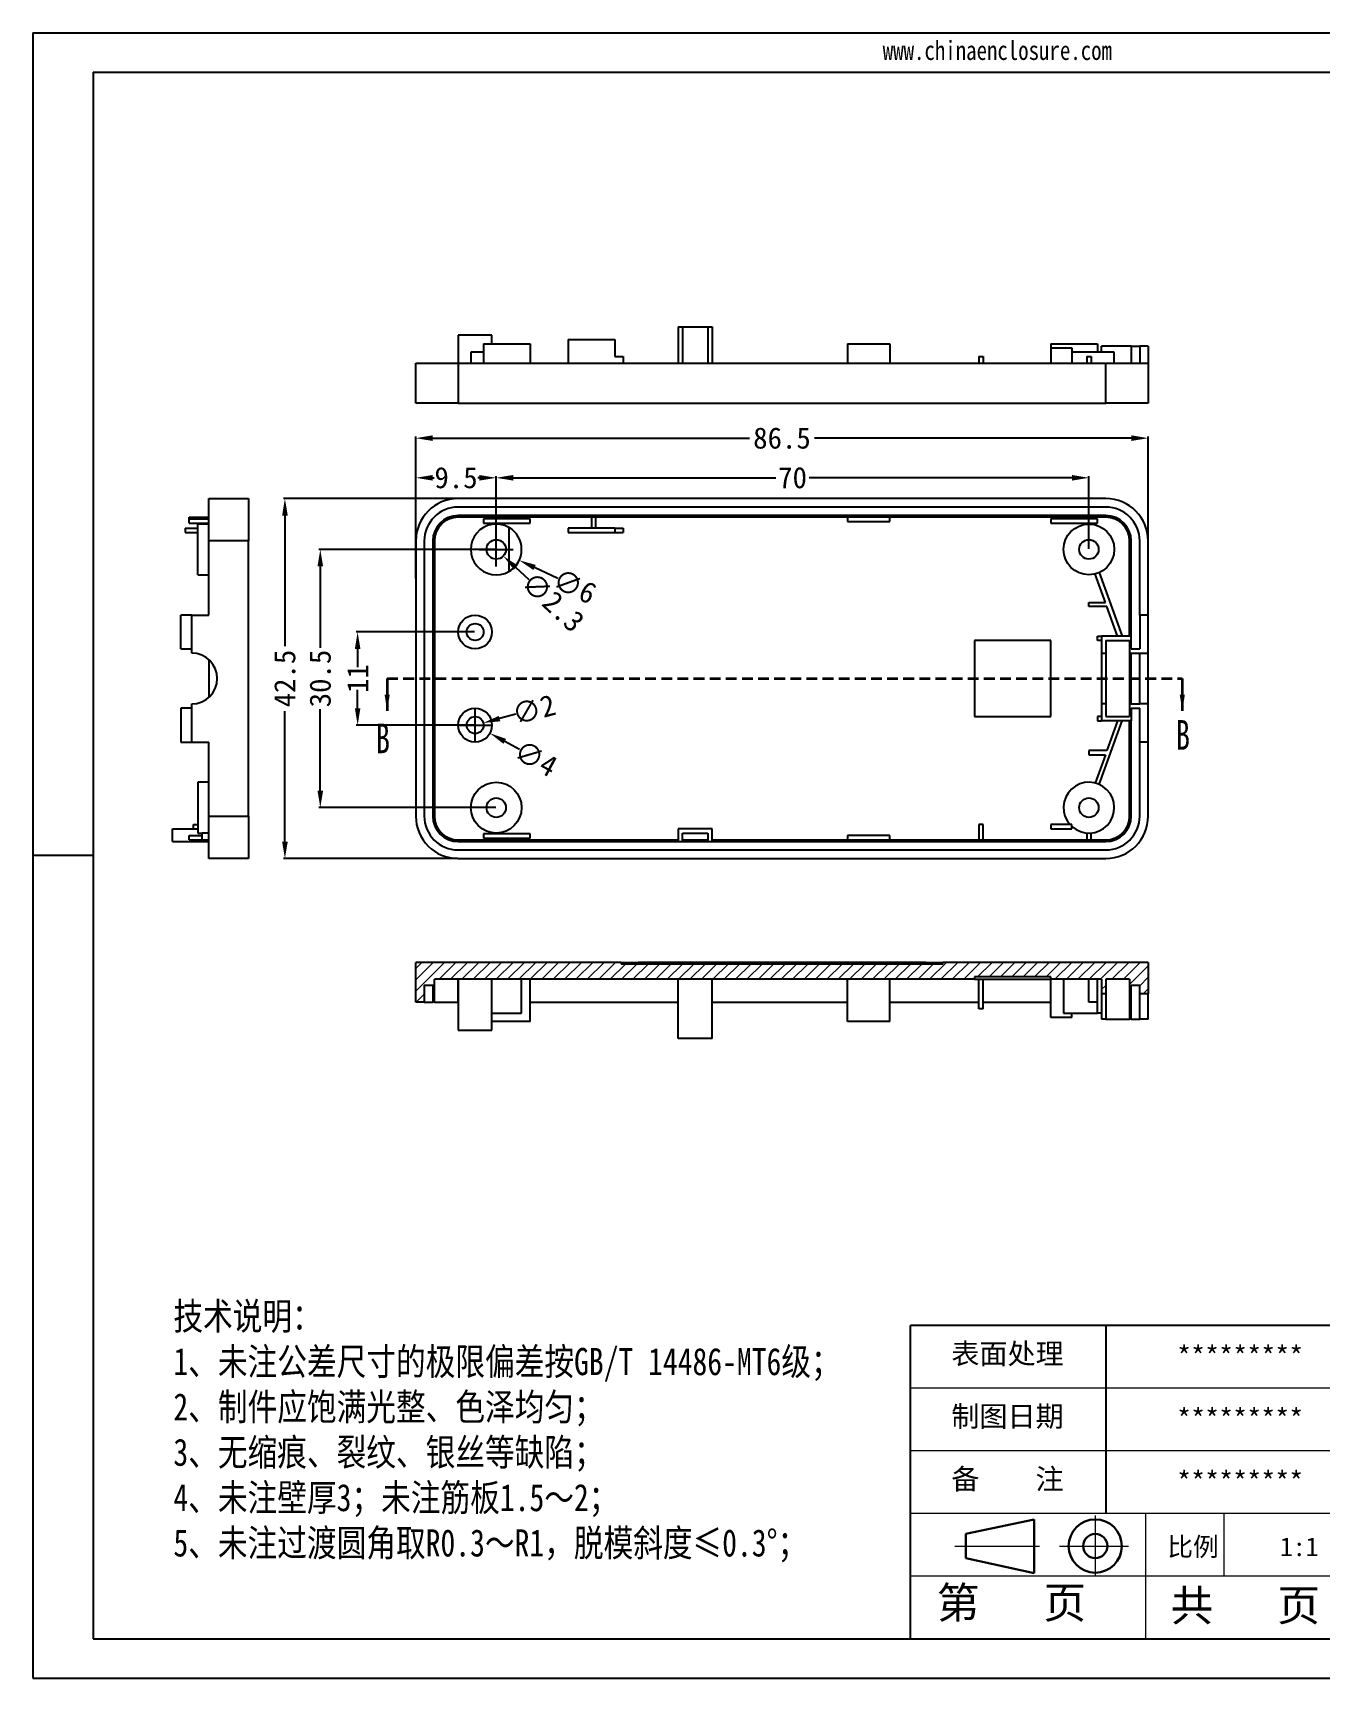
# Model space of a CAD drawing. Header units: millimetres. Extents: x -1995 to -1200, y 2406 to 2601.
# Drawn here: x -1994.9 to -1842.8, y 2406.4 to 2600.7 of the extents above; entities that cross this region are included whole.
import ezdxf

# ---------------------------------------------------------------- set-up
doc = ezdxf.new("R2010")
doc.units = ezdxf.units.MM
doc.linetypes.add('CENTER2', pattern=[28.575, 19.05, -3.175, 3.175, -3.175])
doc.linetypes.add('HIDDEN', pattern=[1.905, 1.27, -0.635])
doc.layers.add('文字', color=81, linetype='Continuous')
for name, color, linetype, lineweight in [('粗实线', 7, 'Continuous', 30), ('细实线', 3, 'Continuous', 18), ('细点划线', 2, 'CENTER2', 9)]:
    doc.layers.add(name, color=color, linetype=linetype, lineweight=lineweight)
doc.styles.add('SLDTEXTSTYLE5', font='TXT', dxfattribs={"width": 0.7})
doc.styles.add('宋体', font='', dxfattribs={"width": 0.8, "height": 3.5})
doc.styles.get('宋体').set_extended_font_data('SimSun')
doc.dimstyles.new('2.5', dxfattribs={"dimtxt": 2.5, "dimasz": 2, "dimexe": 0.18, "dimexo": 0.0625, "dimgap": 0.09, "dimtad": 0, "dimdsep": 46, "dimtxsty": 'Standard', "dimcen": 2, "dimclrd": 3, "dimclre": 3, "dimclrt": 256, "dimadec": 0, "dimazin": 2, "dimtfac": 1, "dimtofl": 0, "dimtmove": 0, "dimatfit": 3, "dimfxl": 0, "dimtolj": 1, "dimtzin": 0, "dimarcsym": 0})

# ---------------------------------------------------------------- blocks, each defined once
blk = doc.blocks.new('*D179')
at = {"color": 3, "lineweight": -2, "transparency": 16777216}
for p, q in [((-1942.71, 2529.92), (-1956.7, 2529.92)), ((-1956.52, 2527.92), (-1956.52, 2525.76)), ((-1956.52, 2520.92), (-1956.52, 2523.08)), ((-1942.71, 2518.92), (-1956.7, 2518.92))]:
    blk.add_line(p, q, dxfattribs=at)
at = {"color": 3, "transparency": 16777216}
for points in [[(-1956.85, 2527.92), (-1956.19, 2527.92), (-1956.52, 2529.92)], [(-1956.85, 2520.92), (-1956.19, 2520.92), (-1956.52, 2518.92)]]:
    blk.add_solid(points, dxfattribs=at)
at = {"layer": 'Defpoints', "color": 0, "transparency": 16777216}
for p in [(-1942.65, 2529.92), (-1956.52, 2518.92), (-1942.65, 2518.92)]:
    blk.add_point(p, dxfattribs=at)
at = {"transparency": 16777216, "insert": (-1956.52, 2524.42), "char_height": 2.5, "attachment_point": 5, "rotation": 90}
blk.add_mtext('\\A1;11', dxfattribs=at)
blk = doc.blocks.new('*D180')
at = {"color": 3, "lineweight": -2, "transparency": 16777216}
for p, q in [((-1940.21, 2539.67), (-1961.11, 2539.67)), ((-1960.93, 2537.67), (-1960.93, 2528.05)), ((-1960.93, 2511.17), (-1960.93, 2520.79)), ((-1940.21, 2509.17), (-1961.11, 2509.17))]:
    blk.add_line(p, q, dxfattribs=at)
at = {"color": 3, "transparency": 16777216}
for points in [[(-1961.26, 2537.67), (-1960.6, 2537.67), (-1960.93, 2539.67)], [(-1961.26, 2511.17), (-1960.6, 2511.17), (-1960.93, 2509.17)]]:
    blk.add_solid(points, dxfattribs=at)
at = {"layer": 'Defpoints', "color": 0, "transparency": 16777216}
for p in [(-1940.15, 2539.67), (-1960.93, 2509.17), (-1940.15, 2509.17)]:
    blk.add_point(p, dxfattribs=at)
at = {"transparency": 16777216, "insert": (-1960.93, 2524.42), "char_height": 2.5, "attachment_point": 5, "rotation": 90}
blk.add_mtext('\\A1;30.5', dxfattribs=at)
blk = doc.blocks.new('*D181')
at = {"color": 3, "lineweight": -2, "transparency": 16777216}
for p, q in [((-1944.71, 2545.67), (-1965.29, 2545.67)), ((-1965.11, 2543.67), (-1965.11, 2528.26)), ((-1965.11, 2505.17), (-1965.11, 2520.58)), ((-1944.71, 2503.17), (-1965.29, 2503.17))]:
    blk.add_line(p, q, dxfattribs=at)
at = {"color": 3, "transparency": 16777216}
for points in [[(-1965.44, 2543.67), (-1964.77, 2543.67), (-1965.11, 2545.67)], [(-1965.44, 2505.17), (-1964.77, 2505.17), (-1965.11, 2503.17)]]:
    blk.add_solid(points, dxfattribs=at)
at = {"layer": 'Defpoints', "color": 0, "transparency": 16777216}
for p in [(-1944.65, 2545.67), (-1965.11, 2503.17), (-1944.65, 2503.17)]:
    blk.add_point(p, dxfattribs=at)
at = {"transparency": 16777216, "insert": (-1965.11, 2524.42), "char_height": 2.5, "attachment_point": 5, "rotation": 90}
blk.add_mtext('\\A1;42.5', dxfattribs=at)
blk = doc.blocks.new('*D182')
at = {"color": 3, "lineweight": -2, "transparency": 16777216}
for p, q in [((-1949.65, 2540.73), (-1949.65, 2548.31)), ((-1947.65, 2548.13), (-1947.49, 2548.13)), ((-1942.15, 2548.13), (-1942.31, 2548.13)), ((-1940.15, 2539.73), (-1940.15, 2548.31))]:
    blk.add_line(p, q, dxfattribs=at)
at = {"color": 3, "transparency": 16777216}
for points in [[(-1947.65, 2548.46), (-1947.65, 2547.8), (-1949.65, 2548.13)], [(-1942.15, 2548.46), (-1942.15, 2547.8), (-1940.15, 2548.13)]]:
    blk.add_solid(points, dxfattribs=at)
at = {"layer": 'Defpoints', "color": 0, "transparency": 16777216}
for p in [(-1940.15, 2548.13), (-1949.65, 2540.67), (-1940.15, 2539.67)]:
    blk.add_point(p, dxfattribs=at)
at = {"transparency": 16777216, "insert": (-1944.9, 2548.13), "char_height": 2.5, "attachment_point": 5}
blk.add_mtext('\\A1;9.5', dxfattribs=at)
blk = doc.blocks.new('*D183')
at = {"color": 3, "lineweight": -2, "transparency": 16777216}
for p, q in [((-1940.15, 2539.73), (-1940.15, 2548.31)), ((-1938.15, 2548.13), (-1907.12, 2548.13)), ((-1872.15, 2548.13), (-1903.19, 2548.13)), ((-1870.15, 2539.73), (-1870.15, 2548.31))]:
    blk.add_line(p, q, dxfattribs=at)
at = {"color": 3, "transparency": 16777216}
for points in [[(-1938.15, 2548.46), (-1938.15, 2547.8), (-1940.15, 2548.13)], [(-1872.15, 2548.46), (-1872.15, 2547.8), (-1870.15, 2548.13)]]:
    blk.add_solid(points, dxfattribs=at)
at = {"layer": 'Defpoints', "color": 0, "transparency": 16777216}
for p in [(-1870.15, 2548.13), (-1940.15, 2539.67), (-1870.15, 2539.67)]:
    blk.add_point(p, dxfattribs=at)
at = {"transparency": 16777216, "insert": (-1905.15, 2548.13), "char_height": 2.5, "attachment_point": 5}
blk.add_mtext('\\A1;70', dxfattribs=at)
blk = doc.blocks.new('*D184')
at = {"color": 3, "lineweight": -2, "transparency": 16777216}
for p, q in [((-1949.65, 2536.23), (-1949.65, 2552.99)), ((-1947.65, 2552.81), (-1910.24, 2552.81)), ((-1865.15, 2552.81), (-1902.56, 2552.81)), ((-1863.15, 2540.73), (-1863.15, 2552.99))]:
    blk.add_line(p, q, dxfattribs=at)
at = {"color": 3, "transparency": 16777216}
for points in [[(-1947.65, 2553.15), (-1947.65, 2552.48), (-1949.65, 2552.81)], [(-1865.15, 2553.15), (-1865.15, 2552.48), (-1863.15, 2552.81)]]:
    blk.add_solid(points, dxfattribs=at)
at = {"layer": 'Defpoints', "color": 0, "transparency": 16777216}
for p in [(-1863.15, 2552.81), (-1863.15, 2540.67), (-1949.65, 2536.17)]:
    blk.add_point(p, dxfattribs=at)
at = {"transparency": 16777216, "insert": (-1906.4, 2552.81), "char_height": 2.5, "attachment_point": 5}
blk.add_mtext('\\A1;86.5', dxfattribs=at)
blk = doc.blocks.new('*D185')
at = {"color": 3, "lineweight": -2, "transparency": 16777216}
for p, q in [((-1940.15, 2537.67), (-1940.15, 2541.67)), ((-1942.15, 2539.67), (-1938.15, 2539.67)), ((-1932.86, 2536.24), (-1935.63, 2537.54))]:
    blk.add_line(p, q, dxfattribs=at)
blk.add_arc((-1940.15, 2539.67), 3, 301.1937, 338.2668, dxfattribs=at)
at = {"color": 3, "transparency": 16777216}
blk.add_solid([(-1935.48, 2537.84), (-1935.77, 2537.24), (-1937.44, 2538.39)], dxfattribs=at)
at = {"layer": 'Defpoints', "color": 0, "transparency": 16777216}
for p in [(-1942.87, 2540.94), (-1937.44, 2538.39)]:
    blk.add_point(p, dxfattribs=at)
at = {"transparency": 16777216, "insert": (-1930.9, 2535.32), "char_height": 2.5, "attachment_point": 5, "rotation": 334.829}
blk.add_mtext('\\A1;∅6', dxfattribs=at)
blk = doc.blocks.new('*D186')
at = {"color": 3, "lineweight": -2, "transparency": 16777216}
for p, q in [((-1940.15, 2537.67), (-1940.15, 2541.67)), ((-1942.15, 2539.67), (-1938.15, 2539.67)), ((-1936.28, 2536.09), (-1937.84, 2537.53))]:
    blk.add_line(p, q, dxfattribs=at)
at = {"color": 3, "transparency": 16777216}
blk.add_solid([(-1937.61, 2537.77), (-1938.07, 2537.28), (-1939.31, 2538.89)], dxfattribs=at)
at = {"layer": 'Defpoints', "color": 0, "transparency": 16777216}
for p in [(-1940.99, 2540.45), (-1939.31, 2538.89)]:
    blk.add_point(p, dxfattribs=at)
at = {"transparency": 16777216, "insert": (-1933.46, 2533.48), "char_height": 2.5, "attachment_point": 5, "rotation": 317.206}
blk.add_mtext('\\A1;∅2.3', dxfattribs=at)
blk = doc.blocks.new('*D187')
at = {"color": 3, "lineweight": -2, "transparency": 16777216}
for p, q in [((-1942.65, 2516.92), (-1942.65, 2520.92)), ((-1944.65, 2518.92), (-1940.65, 2518.92)), ((-1937.39, 2516.04), (-1939.14, 2517))]:
    blk.add_line(p, q, dxfattribs=at)
at = {"color": 3, "transparency": 16777216}
blk.add_solid([(-1938.98, 2517.29), (-1939.3, 2516.71), (-1940.9, 2517.96)], dxfattribs=at)
at = {"layer": 'Defpoints', "color": 0, "transparency": 16777216}
for p in [(-1944.41, 2519.88), (-1940.9, 2517.96)]:
    blk.add_point(p, dxfattribs=at)
at = {"transparency": 16777216, "insert": (-1935.48, 2515), "char_height": 2.5, "attachment_point": 5, "rotation": 331.3481}
blk.add_mtext('\\A1;∅4', dxfattribs=at)
blk = doc.blocks.new('*D188')
at = {"color": 3, "lineweight": -2, "transparency": 16777216}
for p, q in [((-1942.65, 2516.92), (-1942.65, 2520.92)), ((-1944.65, 2518.92), (-1940.65, 2518.92)), ((-1937.82, 2520.2), (-1939.75, 2519.69))]:
    blk.add_line(p, q, dxfattribs=at)
at = {"color": 3, "transparency": 16777216}
blk.add_solid([(-1939.84, 2520.01), (-1939.67, 2519.37), (-1941.68, 2519.18)], dxfattribs=at)
at = {"layer": 'Defpoints', "color": 0, "transparency": 16777216}
for p in [(-1943.62, 2518.66), (-1941.68, 2519.18)]:
    blk.add_point(p, dxfattribs=at)
at = {"transparency": 16777216, "insert": (-1935.72, 2520.76), "char_height": 2.5, "attachment_point": 5, "rotation": 14.8624}
blk.add_mtext('\\A1;∅2', dxfattribs=at)

msp = doc.modelspace()

# ---------------------------------------------------------------- hatches: boundary and pattern name
at = {"linetype": 'Continuous', "lineweight": 18}
h = msp.add_hatch(dxfattribs=at)
h.set_pattern_fill('ANSI31', color=4, scale=0.3, angle=3e-322, style=0)
h.paths.add_polyline_path([(-1887.401, 2490.892), (-1887.401, 2490.692), (-1925.401, 2490.692), (-1925.401, 2490.892), (-1949.651, 2490.892), (-1949.651, 2486.192), (-1948.651, 2486.192), (-1948.651, 2488.192), (-1947.651, 2488.192), (-1947.651, 2486.192), (-1947.451, 2486.192), (-1947.451, 2488.892), (-1883.651, 2488.892), (-1883.651, 2489.192), (-1874.651, 2489.192), (-1874.651, 2488.892), (-1868.651, 2488.892), (-1868.651, 2487.192), (-1868.151, 2487.192), (-1868.151, 2488.892), (-1865.351, 2488.892), (-1865.351, 2487.192), (-1865.151, 2487.192), (-1865.151, 2488.192), (-1864.151, 2488.192), (-1864.151, 2487.192), (-1863.151, 2487.192), (-1863.151, 2490.892)], flags=0)

# ---------------------------------------------------------------- linework, layer by layer
for p, q in [((-1994.872, 2600.679), (-1720.045, 2600.679)), ((-1994.872, 2600.679), (-1994.872, 2406.357)), ((-1987.761, 2596.052), (-1724.671, 2596.052)), ((-1987.761, 2596.052), (-1987.761, 2410.983)), ((-1987.761, 2503.518), (-1994.872, 2503.518)), ((-1994.872, 2496.321), (-1994.872, 2406.357)), ((-1835.713, 2447.997), (-1891.234, 2447.997)), ((-1891.234, 2410.983), (-1891.234, 2447.997)), ((-1868.1, 2425.789), (-1868.1, 2447.997)), ((-1987.761, 2410.983), (-1724.671, 2410.983)), ((-1994.872, 2406.357), (-1720.045, 2406.357)), ((-1994.872, 2406.357), (-1867.637, 2406.357))]:
    msp.add_line(p, q)
at = {"color": 7, "linetype": 'Continuous', "lineweight": 25}
for p, q in [((-1918.651, 2565.964), (-1918.151, 2565.964)), ((-1918.651, 2565.964), (-1918.651, 2561.664)), ((-1918.151, 2565.964), (-1918.151, 2561.664)), ((-1918.151, 2565.964), (-1915.151, 2565.964)), ((-1915.151, 2565.964), (-1914.651, 2565.964)), ((-1915.151, 2565.964), (-1915.151, 2561.664)), ((-1914.651, 2565.964), (-1914.651, 2561.664)), ((-1944.651, 2564.964), (-1944.651, 2561.664)), ((-1940.651, 2564.964), (-1944.651, 2564.964)), ((-1941.651, 2563.964), (-1941.651, 2561.664)), ((-1941.651, 2563.964), (-1936.151, 2563.964)), ((-1940.651, 2563.964), (-1940.651, 2564.964)), ((-1936.151, 2563.964), (-1936.151, 2561.664)), ((-1931.651, 2564.464), (-1926.151, 2564.464)), ((-1931.651, 2564.464), (-1931.651, 2561.664)), ((-1926.151, 2564.464), (-1926.151, 2562.464)), ((-1898.651, 2563.964), (-1893.651, 2563.964)), ((-1898.651, 2563.964), (-1898.651, 2561.664)), ((-1893.651, 2563.964), (-1893.651, 2561.664)), ((-1874.651, 2563.964), (-1874.651, 2563.464)), ((-1874.651, 2563.964), (-1869.151, 2563.964)), ((-1874.651, 2563.464), (-1872.151, 2563.464)), ((-1874.651, 2563.464), (-1874.651, 2561.664)), ((-1872.151, 2563.464), (-1872.151, 2561.664)), ((-1869.151, 2563.964), (-1869.151, 2562.964)), ((-1868.651, 2562.964), (-1868.651, 2563.664)), ((-1865.151, 2563.664), (-1868.651, 2563.664)), ((-1865.151, 2563.664), (-1865.151, 2561.664)), ((-1865.151, 2563.664), (-1864.151, 2563.664)), ((-1863.151, 2563.664), (-1864.151, 2563.664)), ((-1864.151, 2563.664), (-1864.151, 2561.664)), ((-1863.151, 2563.664), (-1863.151, 2561.664)), ((-1949.651, 2556.964), (-1949.651, 2561.664)), ((-1949.651, 2561.664), (-1944.651, 2561.664)), ((-1944.651, 2561.664), (-1944.651, 2556.964)), ((-1944.651, 2561.664), (-1868.151, 2561.664)), ((-1943.151, 2562.964), (-1943.151, 2561.664)), ((-1941.651, 2562.964), (-1943.151, 2562.964)), ((-1926.151, 2562.464), (-1925.151, 2562.464)), ((-1925.151, 2562.464), (-1925.151, 2561.664)), ((-1883.151, 2562.464), (-1882.651, 2562.464)), ((-1883.151, 2562.464), (-1883.151, 2561.664)), ((-1882.651, 2562.464), (-1882.651, 2561.664)), ((-1867.151, 2562.964), (-1872.151, 2562.964)), ((-1870.401, 2562.464), (-1869.901, 2562.464)), ((-1870.401, 2562.464), (-1870.401, 2561.664)), ((-1869.901, 2562.464), (-1869.901, 2561.664)), ((-1868.151, 2556.964), (-1868.151, 2561.664)), ((-1868.151, 2561.664), (-1863.151, 2561.664)), ((-1867.151, 2561.664), (-1867.151, 2562.964)), ((-1863.151, 2561.664), (-1863.151, 2556.964)), ((-1944.651, 2556.964), (-1949.651, 2556.964)), ((-1944.651, 2556.964), (-1868.151, 2556.964)), ((-1863.151, 2556.964), (-1868.151, 2556.964)), ((-1974.099, 2545.669), (-1969.399, 2545.669)), ((-1974.099, 2540.669), (-1974.099, 2545.669)), ((-1969.399, 2545.669), (-1969.399, 2540.669)), ((-1868.151, 2545.669), (-1944.651, 2545.669)), ((-1868.151, 2544.669), (-1944.651, 2544.669)), ((-1976.899, 2542.169), (-1976.899, 2541.669)), ((-1976.899, 2542.169), (-1975.399, 2542.169)), ((-1976.399, 2543.269), (-1976.399, 2543.469)), ((-1976.399, 2543.469), (-1974.099, 2543.469)), ((-1976.399, 2542.769), (-1976.399, 2543.269)), ((-1976.399, 2543.269), (-1974.099, 2543.269)), ((-1976.399, 2542.769), (-1974.099, 2542.769)), ((-1974.099, 2542.669), (-1975.399, 2542.669)), ((-1975.399, 2539.669), (-1975.399, 2542.669)), ((-1974.899, 2542.669), (-1974.899, 2542.769)), ((-1868.151, 2543.669), (-1944.651, 2543.669)), ((-1928.901, 2543.469), (-1944.651, 2543.469)), ((-1936.151, 2543.269), (-1941.651, 2543.269)), ((-1941.651, 2543.269), (-1941.651, 2542.769)), ((-1941.651, 2542.769), (-1936.151, 2542.769)), ((-1938.651, 2542.267), (-1938.651, 2537.071)), ((-1936.151, 2542.769), (-1936.151, 2543.269)), ((-1931.651, 2542.169), (-1931.651, 2541.669)), ((-1926.151, 2542.169), (-1931.651, 2542.169)), ((-1928.401, 2543.469), (-1928.901, 2543.469)), ((-1928.901, 2543.469), (-1928.901, 2542.169)), ((-1928.401, 2542.169), (-1928.401, 2543.469)), ((-1898.651, 2543.469), (-1928.401, 2543.469)), ((-1926.151, 2542.169), (-1926.151, 2541.669)), ((-1926.151, 2542.169), (-1925.151, 2542.169)), ((-1925.151, 2542.169), (-1925.151, 2541.669)), ((-1898.651, 2543.469), (-1898.651, 2542.969)), ((-1893.651, 2543.469), (-1898.651, 2543.469)), ((-1898.651, 2542.969), (-1893.651, 2542.969)), ((-1893.651, 2542.969), (-1893.651, 2543.469)), ((-1868.151, 2543.469), (-1893.651, 2543.469)), ((-1874.651, 2543.269), (-1874.651, 2542.769)), ((-1869.151, 2543.269), (-1874.651, 2543.269)), ((-1874.651, 2542.769), (-1869.151, 2542.769)), ((-1869.151, 2542.769), (-1869.151, 2543.269)), ((-1976.899, 2541.669), (-1975.399, 2541.669)), ((-1969.399, 2540.669), (-1974.099, 2540.669)), ((-1974.099, 2531.919), (-1974.099, 2540.669)), ((-1969.399, 2508.169), (-1969.399, 2540.669)), ((-1949.651, 2540.669), (-1949.651, 2508.169)), ((-1948.651, 2540.669), (-1948.651, 2508.169)), ((-1947.651, 2540.669), (-1947.651, 2508.169)), ((-1947.451, 2540.669), (-1947.451, 2508.169)), ((-1931.651, 2541.669), (-1926.151, 2541.669)), ((-1926.151, 2541.669), (-1925.151, 2541.669)), ((-1865.351, 2529.419), (-1865.351, 2540.669)), ((-1865.151, 2529.419), (-1865.151, 2540.669)), ((-1864.151, 2531.919), (-1864.151, 2540.669)), ((-1863.151, 2531.919), (-1863.151, 2540.669)), ((-1975.399, 2536.669), (-1975.399, 2539.669)), ((-1975.399, 2536.669), (-1974.099, 2536.669)), ((-1868.201, 2533.419), (-1869.396, 2536.765)), ((-1868.925, 2536.931), (-1866.241, 2529.419)), ((-1870.151, 2532.919), (-1870.151, 2533.419)), ((-1870.151, 2533.419), (-1868.201, 2533.419)), ((-1868.022, 2532.919), (-1870.151, 2532.919)), ((-1866.771, 2529.419), (-1868.022, 2532.919)), ((-1976.099, 2531.919), (-1977.399, 2531.919)), ((-1977.399, 2529.919), (-1977.399, 2531.919)), ((-1976.099, 2531.919), (-1974.099, 2531.919)), ((-1976.099, 2527.419), (-1976.099, 2531.919)), ((-1864.151, 2531.919), (-1864.151, 2527.919)), ((-1863.151, 2531.919), (-1864.151, 2531.919)), ((-1863.151, 2527.419), (-1863.151, 2531.919)), ((-1977.399, 2527.919), (-1977.399, 2529.919)), ((-1874.651, 2528.919), (-1883.651, 2528.919)), ((-1883.651, 2528.919), (-1883.651, 2519.919)), ((-1874.651, 2519.919), (-1874.651, 2528.919)), ((-1869.151, 2528.919), (-1869.151, 2529.419)), ((-1869.151, 2529.419), (-1868.651, 2529.419)), ((-1868.651, 2528.919), (-1869.151, 2528.919)), ((-1868.651, 2529.419), (-1868.651, 2527.419)), ((-1865.151, 2529.419), (-1868.651, 2529.419)), ((-1868.151, 2528.919), (-1868.151, 2527.419)), ((-1868.151, 2528.919), (-1865.351, 2528.919)), ((-1865.351, 2528.919), (-1865.351, 2527.419)), ((-1865.151, 2527.919), (-1865.151, 2529.419)), ((-1977.399, 2527.919), (-1976.099, 2527.919)), ((-1974.099, 2526.655), (-1974.099, 2522.183)), ((-1868.651, 2527.419), (-1868.151, 2527.419)), ((-1868.651, 2527.419), (-1868.651, 2521.419)), ((-1868.151, 2527.419), (-1868.151, 2521.419)), ((-1865.351, 2527.419), (-1865.151, 2527.419)), ((-1865.351, 2527.419), (-1865.351, 2521.419)), ((-1865.151, 2527.919), (-1864.151, 2527.919)), ((-1865.151, 2527.419), (-1864.151, 2527.419)), ((-1865.151, 2521.419), (-1865.151, 2527.419)), ((-1864.151, 2527.419), (-1863.151, 2527.419)), ((-1864.151, 2521.419), (-1864.151, 2527.419)), ((-1863.151, 2521.419), (-1863.151, 2527.419)), ((-1976.099, 2520.919), (-1977.399, 2520.919)), ((-1977.399, 2520.919), (-1977.399, 2518.919)), ((-1976.099, 2516.919), (-1976.099, 2521.419)), ((-1868.651, 2521.419), (-1868.651, 2519.419)), ((-1868.151, 2521.419), (-1868.651, 2521.419)), ((-1868.151, 2521.419), (-1868.151, 2519.919)), ((-1865.151, 2521.419), (-1865.351, 2521.419)), ((-1865.351, 2521.419), (-1865.351, 2519.919)), ((-1865.151, 2521.419), (-1864.151, 2521.419)), ((-1865.151, 2520.919), (-1864.151, 2520.919)), ((-1865.151, 2520.919), (-1865.151, 2519.419)), ((-1863.151, 2521.419), (-1864.151, 2521.419)), ((-1864.151, 2516.919), (-1864.151, 2520.919)), ((-1863.151, 2516.919), (-1863.151, 2521.419)), ((-1977.399, 2518.919), (-1977.399, 2516.919)), ((-1883.651, 2519.919), (-1874.651, 2519.919)), ((-1868.651, 2519.919), (-1869.151, 2519.919)), ((-1869.151, 2519.919), (-1869.151, 2519.419)), ((-1869.151, 2519.419), (-1868.651, 2519.419)), ((-1868.925, 2511.907), (-1866.241, 2519.419)), ((-1865.151, 2519.419), (-1868.651, 2519.419)), ((-1868.151, 2519.919), (-1865.351, 2519.919)), ((-1866.771, 2519.419), (-1868.022, 2515.919)), ((-1865.351, 2508.169), (-1865.351, 2519.419)), ((-1865.151, 2508.169), (-1865.151, 2519.419)), ((-1977.399, 2516.919), (-1976.099, 2516.919)), ((-1976.099, 2516.919), (-1974.099, 2516.919)), ((-1974.099, 2508.169), (-1974.099, 2516.919)), ((-1863.151, 2516.919), (-1864.151, 2516.919)), ((-1864.151, 2508.169), (-1864.151, 2516.919)), ((-1863.151, 2508.169), (-1863.151, 2516.919)), ((-1870.151, 2515.919), (-1870.151, 2515.419)), ((-1868.022, 2515.919), (-1870.151, 2515.919)), ((-1870.151, 2515.419), (-1868.201, 2515.419)), ((-1868.201, 2515.419), (-1869.396, 2512.073)), ((-1974.099, 2512.169), (-1975.399, 2512.169)), ((-1975.399, 2512.169), (-1975.399, 2506.169)), ((-1975.899, 2506.669), (-1975.899, 2507.169)), ((-1975.899, 2507.169), (-1975.399, 2507.169)), ((-1974.099, 2508.169), (-1969.399, 2508.169)), ((-1974.099, 2503.169), (-1974.099, 2508.169)), ((-1969.399, 2508.169), (-1969.399, 2503.169)), ((-1882.651, 2507.169), (-1883.151, 2507.169)), ((-1883.151, 2507.169), (-1883.151, 2505.369)), ((-1882.651, 2505.369), (-1882.651, 2507.169)), ((-1872.151, 2507.169), (-1874.651, 2507.169)), ((-1874.651, 2507.169), (-1874.651, 2506.669)), ((-1872.151, 2506.669), (-1872.151, 2507.169)), ((-1978.399, 2505.169), (-1978.399, 2506.669)), ((-1978.399, 2506.669), (-1975.899, 2506.669)), ((-1978.399, 2505.169), (-1974.099, 2505.169)), ((-1976.399, 2505.369), (-1976.399, 2505.869)), ((-1976.399, 2505.869), (-1974.899, 2505.869)), ((-1976.399, 2505.369), (-1974.899, 2505.369)), ((-1975.899, 2506.669), (-1975.399, 2506.669)), ((-1975.399, 2506.169), (-1974.899, 2506.169)), ((-1974.899, 2506.179), (-1974.099, 2506.179)), ((-1974.899, 2505.369), (-1974.899, 2506.179)), ((-1974.899, 2505.369), (-1974.099, 2505.369)), ((-1944.651, 2505.369), (-1918.651, 2505.369)), ((-1944.651, 2505.169), (-1918.651, 2505.169)), ((-1936.151, 2506.069), (-1941.651, 2506.069)), ((-1941.651, 2506.069), (-1941.651, 2505.569)), ((-1941.651, 2505.569), (-1936.151, 2505.569)), ((-1936.151, 2505.569), (-1936.151, 2506.069)), ((-1914.651, 2506.669), (-1918.651, 2506.669)), ((-1918.651, 2506.669), (-1918.651, 2505.169)), ((-1918.651, 2505.169), (-1918.151, 2505.169)), ((-1918.151, 2506.169), (-1915.151, 2506.169)), ((-1918.151, 2505.169), (-1918.151, 2506.169)), ((-1918.151, 2505.369), (-1915.151, 2505.369)), ((-1918.151, 2505.169), (-1915.151, 2505.169)), ((-1915.151, 2506.169), (-1915.151, 2505.169)), ((-1915.151, 2505.169), (-1914.651, 2505.169)), ((-1914.651, 2505.169), (-1914.651, 2506.669)), ((-1914.651, 2505.369), (-1898.651, 2505.369)), ((-1914.651, 2505.169), (-1868.151, 2505.169)), ((-1898.651, 2505.869), (-1898.651, 2505.369)), ((-1893.651, 2505.869), (-1898.651, 2505.869)), ((-1898.651, 2505.369), (-1893.651, 2505.369)), ((-1893.651, 2505.369), (-1893.651, 2505.869)), ((-1893.651, 2505.369), (-1883.151, 2505.369)), ((-1883.151, 2505.369), (-1882.651, 2505.369)), ((-1882.651, 2505.369), (-1870.401, 2505.369)), ((-1874.651, 2506.669), (-1872.151, 2506.669)), ((-1870.401, 2506.179), (-1870.401, 2505.369)), ((-1870.401, 2505.369), (-1869.901, 2505.369)), ((-1869.901, 2505.369), (-1869.901, 2506.179)), ((-1869.901, 2505.369), (-1868.151, 2505.369)), ((-1969.399, 2503.169), (-1974.099, 2503.169)), ((-1944.651, 2504.169), (-1868.151, 2504.169)), ((-1944.651, 2503.169), (-1868.151, 2503.169)), ((-1949.651, 2486.192), (-1949.651, 2490.892)), ((-1925.401, 2490.892), (-1949.651, 2490.892)), ((-1925.401, 2490.892), (-1925.401, 2490.692)), ((-1925.401, 2490.892), (-1923.401, 2490.892)), ((-1887.401, 2490.692), (-1925.401, 2490.692)), ((-1923.401, 2490.892), (-1923.401, 2490.692)), ((-1889.401, 2490.892), (-1923.401, 2490.892)), ((-1889.401, 2490.692), (-1889.401, 2490.892)), ((-1889.401, 2490.892), (-1887.401, 2490.892)), ((-1863.151, 2490.892), (-1887.401, 2490.892)), ((-1887.401, 2490.692), (-1887.401, 2490.892)), ((-1863.151, 2490.892), (-1863.151, 2487.192)), ((-1948.651, 2488.192), (-1947.651, 2488.192)), ((-1948.651, 2488.192), (-1948.651, 2486.192)), ((-1947.651, 2488.192), (-1947.651, 2486.192)), ((-1883.651, 2488.892), (-1947.451, 2488.892)), ((-1947.451, 2486.192), (-1947.451, 2488.892)), ((-1944.651, 2488.892), (-1944.651, 2482.892)), ((-1944.651, 2486.192), (-1944.651, 2488.892)), ((-1940.651, 2482.892), (-1940.651, 2488.892)), ((-1937.151, 2484.892), (-1937.151, 2488.892)), ((-1936.151, 2483.892), (-1936.151, 2488.892)), ((-1918.651, 2481.892), (-1918.651, 2488.892)), ((-1914.651, 2481.892), (-1914.651, 2488.892)), ((-1898.651, 2483.892), (-1898.651, 2488.892)), ((-1893.651, 2483.892), (-1893.651, 2488.892)), ((-1874.651, 2489.192), (-1883.651, 2489.192)), ((-1883.651, 2489.192), (-1883.651, 2488.892)), ((-1883.651, 2488.892), (-1874.651, 2488.892)), ((-1883.151, 2485.392), (-1883.151, 2488.892)), ((-1882.651, 2485.392), (-1882.651, 2488.892)), ((-1874.651, 2488.892), (-1874.651, 2489.192)), ((-1868.651, 2488.892), (-1874.651, 2488.892)), ((-1874.651, 2484.392), (-1874.651, 2488.892)), ((-1873.151, 2488.892), (-1873.151, 2484.892)), ((-1870.151, 2486.192), (-1870.151, 2488.892)), ((-1869.151, 2484.892), (-1869.151, 2488.892)), ((-1868.651, 2488.892), (-1868.651, 2487.192)), ((-1865.351, 2488.892), (-1868.151, 2488.892)), ((-1868.151, 2488.892), (-1868.151, 2487.192)), ((-1865.351, 2488.892), (-1865.351, 2487.192)), ((-1865.151, 2488.192), (-1864.151, 2488.192)), ((-1865.151, 2487.192), (-1865.151, 2488.192)), ((-1864.151, 2487.192), (-1864.151, 2488.192)), ((-1948.651, 2486.192), (-1949.651, 2486.192)), ((-1948.651, 2486.192), (-1947.651, 2486.192)), ((-1947.451, 2486.192), (-1947.651, 2486.192)), ((-1947.451, 2486.192), (-1944.651, 2486.192)), ((-1936.151, 2486.192), (-1918.651, 2486.192)), ((-1914.651, 2486.192), (-1898.651, 2486.192)), ((-1893.651, 2486.192), (-1883.151, 2486.192)), ((-1882.651, 2485.392), (-1883.151, 2485.392)), ((-1882.651, 2486.192), (-1874.651, 2486.192)), ((-1869.151, 2486.192), (-1870.151, 2486.192)), ((-1868.151, 2487.192), (-1868.651, 2487.192)), ((-1868.651, 2487.192), (-1868.651, 2484.192)), ((-1868.151, 2487.192), (-1868.151, 2484.192)), ((-1865.151, 2487.192), (-1865.351, 2487.192)), ((-1865.351, 2487.192), (-1865.351, 2484.192)), ((-1865.151, 2484.192), (-1865.151, 2487.192)), ((-1863.151, 2487.192), (-1864.151, 2487.192)), ((-1864.151, 2484.192), (-1864.151, 2487.192)), ((-1863.151, 2484.192), (-1863.151, 2487.192)), ((-1940.651, 2484.892), (-1937.151, 2484.892)), ((-1936.151, 2483.892), (-1940.651, 2483.892)), ((-1893.651, 2483.892), (-1898.651, 2483.892)), ((-1872.151, 2484.392), (-1874.651, 2484.392)), ((-1873.151, 2484.892), (-1869.151, 2484.892)), ((-1872.151, 2484.392), (-1872.151, 2484.892)), ((-1868.651, 2484.892), (-1869.151, 2484.892)), ((-1868.151, 2484.192), (-1868.651, 2484.192)), ((-1868.151, 2484.192), (-1865.351, 2484.192)), ((-1865.151, 2484.192), (-1865.351, 2484.192)), ((-1865.151, 2484.192), (-1864.151, 2484.192)), ((-1863.151, 2484.192), (-1864.151, 2484.192)), ((-1944.651, 2482.892), (-1940.651, 2482.892)), ((-1914.651, 2481.892), (-1918.651, 2481.892))]:
    msp.add_line(p, q, dxfattribs=at)
at = {"color": 7, "linetype": 'HIDDEN', "lineweight": 35}
msp.add_line((-1953.033, 2524.419), (-1859.121, 2524.419), dxfattribs=at)
at = {"color": 7, "linetype": 'Continuous', "lineweight": 35}
for p, q in [((-1953.033, 2524.419), (-1953.033, 2520.609)), ((-1859.121, 2524.419), (-1859.121, 2520.609))]:
    msp.add_line(p, q, dxfattribs=at)
at = {"color": 7, "linetype": 'Continuous', "lineweight": 25}
for centre, radius in [((-1870.151, 2539.669), 3), ((-1940.151, 2539.669), 1.15), ((-1870.151, 2539.669), 1.15), ((-1942.651, 2529.919), 2), ((-1942.651, 2529.919), 1), ((-1942.651, 2518.919), 2), ((-1942.651, 2518.919), 1), ((-1940.151, 2509.169), 3), ((-1940.151, 2509.169), 1.15), ((-1870.151, 2509.169), 1.15)]:
    msp.add_circle(centre, radius, dxfattribs=at)
for centre, radius, start, end in [((-1944.651, 2540.669), 5, 90, 180), ((-1868.151, 2540.669), 5, 0, 90), ((-1944.651, 2540.669), 4, 90, 180), ((-1868.151, 2540.669), 4, 0, 90), ((-1944.651, 2540.669), 3, 90, 180), ((-1944.651, 2540.669), 2.8, 90, 180), ((-1940.151, 2539.669), 3, 60, 300), ((-1940.151, 2539.669), 3, 300, 60), ((-1868.151, 2540.669), 3, 0, 90), ((-1868.151, 2540.669), 2.8, 0, 90), ((-1976.099, 2524.419), 3, 270, 90), ((-1870.151, 2509.169), 3, 228.18969, 221.81031), ((-1944.651, 2508.169), 5, 180, 270), ((-1944.651, 2508.169), 4, 180, 270), ((-1944.651, 2508.169), 3, 180, 270), ((-1944.651, 2508.169), 2.8, 180, 270), ((-1868.151, 2508.169), 3, 270, 0), ((-1868.151, 2508.169), 2.8, 270, 0), ((-1868.151, 2508.169), 5, 270, 0), ((-1868.151, 2508.169), 4, 270, 0)]:
    msp.add_arc(centre, radius, start, end, dxfattribs=at)
at = {"color": 7, "linetype": 'Continuous', "lineweight": 35}
for points in [[(-1953.033, 2520.609), (-1952.728, 2522.514), (-1953.338, 2522.514)], [(-1859.121, 2520.609), (-1858.816, 2522.514), (-1859.425, 2522.514)]]:
    msp.add_solid(points, dxfattribs=at)
at = {"layer": '粗实线', "color": 7}
for p, q in [((-1876.603, 2425.096), (-1884.692, 2423.382)), ((-1884.692, 2423.382), (-1884.692, 2420.521)), ((-1876.603, 2425.096), (-1876.603, 2418.757)), ((-1884.692, 2420.521), (-1876.603, 2418.757))]:
    msp.add_line(p, q, dxfattribs=at)
for radius in [3.145, 1.43]:
    msp.add_circle((-1869.404, 2421.952), radius, dxfattribs=at)
at = {"layer": '细实线', "color": 7}
for p, q in [((-1835.713, 2440.594), (-1891.234, 2440.594)), ((-1835.713, 2433.192), (-1891.234, 2433.192)), ((-1724.671, 2425.789), (-1891.234, 2425.789)), ((-1863.473, 2425.789), (-1863.473, 2410.983)), ((-1854.22, 2425.789), (-1854.22, 2418.386)), ((-1835.713, 2418.386), (-1891.234, 2418.386))]:
    msp.add_line(p, q, dxfattribs=at)
at = {"layer": '细点划线', "color": 7}
for p, q in [((-1869.404, 2425.572), (-1869.404, 2418.386)), ((-1885.981, 2421.952), (-1875.983, 2421.952)), ((-1873.61, 2421.952), (-1865.482, 2421.952))]:
    msp.add_line(p, q, dxfattribs=at)

# ---------------------------------------------------------------- texts
at = {"color": 7, "linetype": 'Continuous', "char_height": 3.5, "attachment_point": 1, "style": 'SLDTEXTSTYLE5'}
for insert in [(-1954.374, 2519.105), (-1859.886, 2519.513)]:
    msp.add_mtext('B', dxfattribs=dict(at, insert=insert))
at = {"char_height": 2.43453, "width": 1383.66284, "attachment_point": 1}
for s, insert in [('{\\fSimHei|b0|i0|c134|p49;表面处理}', (-1886.406, 2445.896)), ('{\\fSimHei|b0|i0|c134|p49;*********}', (-1859.741, 2445.583)), ('{\\fSimHei|b0|i0|c134|p49;制图日期}', (-1886.406, 2438.494)), ('{\\fSimHei|b0|i0|c134|p49;*********}', (-1859.741, 2438.18)), ('{\\fSimHei|b0|i0|c134|p49;备    注}', (-1886.406, 2431.091)), ('{\\fSimHei|b0|i0|c134|p49;*********}', (-1859.741, 2430.778))]:
    msp.add_mtext(s, dxfattribs=dict(at, insert=insert))
at = {"layer": '文字', "color": 0, "attachment_point": 1, "style": '宋体'}
for s, insert, char_height, width in [('www.chinaenclosure.com', (-1894.503, 2599.747), 2.26196, 39.7404), ('{\\H1.111x;技术说明：\\P1、未注公差尺寸的极限偏差按GB/T 14486-MT6级；\\P2、制件应饱满光整、色泽均匀；\\P3、无缩痕、裂纹、银丝等缺陷；\\P4、未注壁厚3；未注筋板1.5～2；\\P5、未注过渡圆角取R0.3～R1，脱模斜度≤0.3%%D；}', (-1978.279, 2450.71), 2.89171, 105.32562)]:
    msp.add_mtext(s, dxfattribs=dict(at, insert=insert, char_height=char_height, width=width))
at = {"layer": '细实线', "color": 7, "attachment_point": 1}
for s, insert, char_height, width in [('{\\fSimSun|b0|i0|c134|p54;比例}', (-1860.882, 2422.985), 2.22083, 9.74875), ('{\\fSimSun|b0|i0|c134|p54;1:1}', (-1847.58, 2422.985), 2.22083, 9.74875), ('{\\fSimSun|b0|i0|c134|p54;第   页}', (-1888.119, 2417.114), 3.70138, 27.76037), ('{\\fSimSun|b0|i0|c134|p54; 共   页}', (-1863.02, 2416.799), 3.70138, 27.76037)]:
    msp.add_mtext(s, dxfattribs=dict(at, insert=insert, char_height=char_height, width=width))

# ---------------------------------------------------------------- dimensions: what is measured, and where the dimension line sits
for base, p1, p2, picture, middle in [((-1863.151, 2552.812), (-1949.651, 2536.169), (-1863.151, 2540.669), '*D184', (-1906.401, 2552.812)), ((-1940.151, 2548.129), (-1949.651, 2540.669), (-1940.151, 2539.669), '*D182', (-1944.901, 2548.129)), ((-1870.151, 2548.129), (-1940.151, 2539.669), (-1870.151, 2539.669), '*D183', (-1905.151, 2548.129))]:
    dim = msp.add_linear_dim(base=base, p1=p1, p2=p2, dimstyle='2.5')
    dim.commit()
    dim.dimension.update_dxf_attribs({"geometry": picture, "text_midpoint": middle})
for base, p1, p2, picture, middle in [((-1965.106, 2503.169), (-1944.651, 2545.669), (-1944.651, 2503.169), '*D181', (-1965.106, 2524.419)), ((-1960.93, 2509.169), (-1940.151, 2539.669), (-1940.151, 2509.169), '*D180', (-1960.93, 2524.419)), ((-1956.521, 2518.919), (-1942.651, 2529.919), (-1942.651, 2518.919), '*D179', (-1956.521, 2524.419))]:
    dim = msp.add_linear_dim(base=base, p1=p1, p2=p2, angle=90, dimstyle='2.5')
    dim.commit()
    dim.dimension.update_dxf_attribs({"geometry": picture, "text_midpoint": middle})
for p1, p2, picture, middle in [((-1942.866, 2540.945), (-1937.435, 2538.393), '*D185', (-1930.896, 2535.32)), ((-1940.994, 2540.45), (-1939.307, 2538.888), '*D186', (-1933.465, 2533.479))]:
    dim = msp.add_diameter_dim_2p(p1=p1, p2=p2, dimstyle='2.5')
    dim.commit()
    dim.dimension.update_dxf_attribs({"geometry": picture, "text_midpoint": middle, "dimtype": 163})
for p1, p2, picture, middle in [((-1943.617, 2518.662), (-1941.684, 2519.175), '*D188', (-1935.717, 2520.759)), ((-1944.406, 2519.878), (-1940.895, 2517.96), '*D187', (-1935.478, 2515))]:
    dim = msp.add_diameter_dim_2p(p1=p1, p2=p2, dimstyle='2.5')
    dim.commit()
    dim.dimension.update_dxf_attribs({"geometry": picture, "text_midpoint": middle})

doc.saveas('drawing.dxf')
